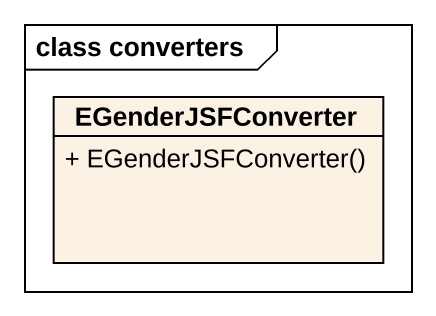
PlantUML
@startuml
mainframe class converters
hide circle
hide empty members
skinparam classAttributeIconSize 0
class EGenderJSFConverter {
  + EGenderJSFConverter()
}
@enduml
